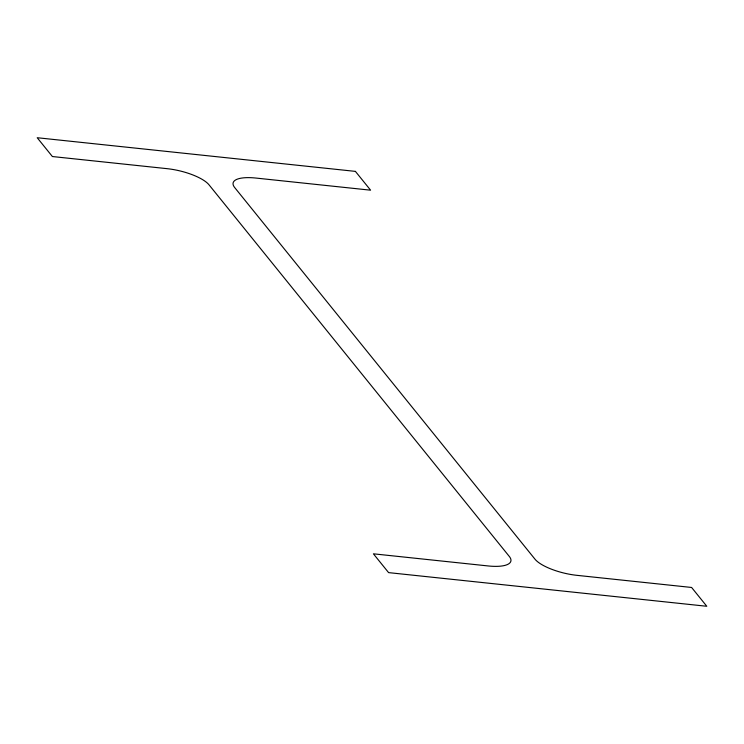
<?xml version="1.0" encoding="UTF-8"?>
<svg xmlns="http://www.w3.org/2000/svg" width="744" height="744" viewBox="0 0 744 744"><rect width="100%" height="100%" fill="white"/><g stroke="black" fill="none" stroke-linecap="round" stroke-linejoin="round"><path stroke-width="1.12" d="M355.399 171.38L37.2 137.724L52.396 156.538L167.112 168.665A34.066 10.862 13.6 0 1 209.027 184.838L509.305 556.447A34.066 10.862 13.6 0 1 488.111 565.942L373.404 553.815L388.601 572.62L706.8 606.276L691.604 587.462L576.888 575.335A34.066 10.862 13.6 0 1 534.973 559.163L234.695 187.553A34.066 10.862 13.6 0 1 255.889 178.058L370.596 190.185L355.399 171.38"/></g></svg>
